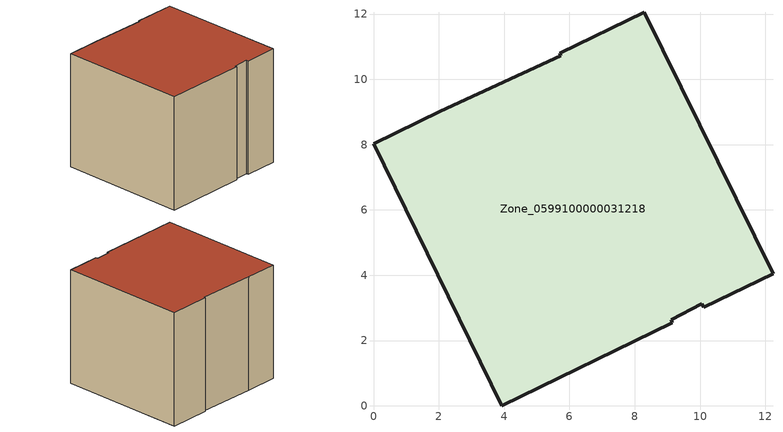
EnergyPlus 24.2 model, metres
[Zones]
Zone_0599100000031218
 floor ground (C_G): 0,8.03 2.05,9.03 5.74,10.72 5.71,10.8 8.29,12.06 12.23,4.04 10.12,3.01 10.05,3.13 9.11,2.64 9.15,2.54 3.92,0 z0
 wall outside (C_F): 8.29,12.06 5.71,10.8 5.74,10.72 2.05,9.03 0,8.03 3.92,0 9.15,2.54 9.11,2.64 10.05,3.13 10.12,3.01 12.23,4.04 8.29,12.06 z0:8.04
 roof outside (C_R): 9.11,2.64 10.05,3.13 10.12,3.01 12.23,4.04 8.29,12.06 5.71,10.8 5.74,10.72 2.05,9.03 0,8.03 3.92,0 9.15,2.54 z8.04
[BUILDING]
Pand.0599100000031218: North Axis=0; Terrain=City; Loads Convergence Tolerance Value=0.04; Temperature Convergence Tolerance Value=0.4; Solar Distribution=FullExterior; Maximum Number of Warmup Days=25; Minimum Number of Warmup Days=1
[Site:Location]
Rotterdam.The.Hague.AP_ZH_NLD Design_Conditions: Latitude=51.96; Longitude=4.45; Time Zone=1; Elevation=-4.5
[SITE:GROUNDTEMPERATURE:BUILDINGSURFACE]
18, 18, 18, 18, 18, 18, 18, 18, 18, 18, 18, 18
[MATERIAL] Thermal Absorptance=0.9; Solar Absorptance=0.7; Visible Absorptance=0.7
Name | Roughness | Thickness | Conductivity | Density | Specific Heat
G.TC.1965-1974 | MediumSmooth | 0.15 | 0.882353 | 540 | 1210
F.TC.1965-1974 | Rough | 0.3 | 0.697674 | 1920 | 840
R.TC.1965-1974 | MediumRough | 0.2 | 0.232558 | 1500 | 1000
[CONSTRUCTION]
C_G: G.TC.1965-1974
C_F: F.TC.1965-1974
C_R: R.TC.1965-1974
[ZONE]
Zone_0599100000031218: Type=1; Multiplier=1; Ceiling Height=Autocalculate; Volume=Autocalculate; Floor Area=autocalculate; Part of Total Floor Area=Yes
[ZONEINFILTRATION:DESIGNFLOWRATE]
Infil_Zone_0599100000031218: Zone or ZoneList or Space or SpaceList=Zone_0599100000031218; Schedule=AlwaysOn; Design Flow Rate Calculation Method=Flow/Area; Flow Rate per Floor Area=0.003; Constant Term Coefficient=1; Temperature Term Coefficient=0; Velocity Term Coefficient=0; Velocity Squared Term Coefficient=0
[HVACTEMPLATE:ZONE:IDEALLOADSAIRSYSTEM]
Zone_0599100000031218: Maximum Heating Supply Air Temperature=50; Minimum Cooling Supply Air Temperature=13; Maximum Heating Supply Air Humidity Ratio=0.0156; Minimum Cooling Supply Air Humidity Ratio=0.0077; Heating Limit=NoLimit; Cooling Limit=NoLimit; Dehumidification Control Type=ConstantSensibleHeatRatio; Cooling Sensible Heat Ratio=0.7; Dehumidification Setpoint=60; Humidification Control Type=None; Humidification Setpoint=30; Outdoor Air Method=None; Outdoor Air Flow Rate per Person=0.00944; Outdoor Air Flow Rate per Zone Floor Area=0; Outdoor Air Flow Rate per Zone=0; Demand Controlled Ventilation Type=None; Outdoor Air Economizer Type=NoEconomizer; Heat Recovery Type=None; Sensible Heat Recovery Effectiveness=0.7; Latent Heat Recovery Effectiveness=0.65
[ZONECONTROL:THERMOSTAT]
ThermostatControl_Zone_0599100000031218: Zone or ZoneList=Zone_0599100000031218; Control Type Schedule=DualSetpointControlType; Control 1=Thermostat_Zone_0599100000031218; Temperature Difference Between Cutout And Setpoint=0
[THERMOSTATSETPOINT:DUALSETPOINT]
Thermostat_Zone_0599100000031218: Heating Setpoint Temperature Schedule=HeatingSetpoint_Zone_0599100000031218; Cooling Setpoint Temperature Schedule=CoolingSetpoint_Zone_0599100000031218
[SCHEDULE:COMPACT]
HeatingSetpoint_Zone_0599100000031218: Through: 12/31, For: AllDays, Until: 24:00, 21
CoolingSetpoint_Zone_0599100000031218: Through: 12/31, For: AllDays, Until: 24:00, 24
DualSetpointControlType: Through: 12/31, For: AllDays, Until: 24:00, 4
AlwaysOn: Through: 12/31, For: AllDays, Until: 24:00, 1
